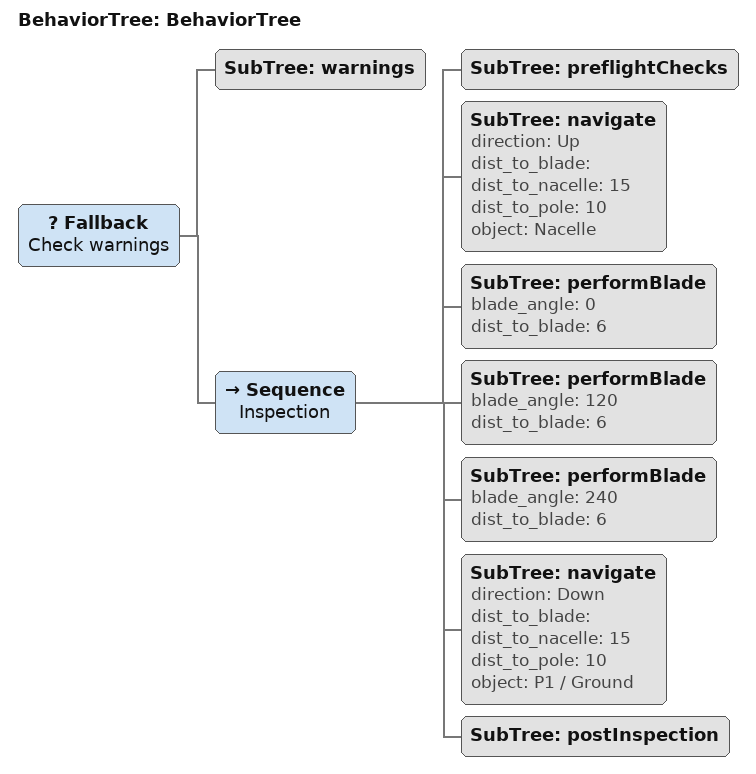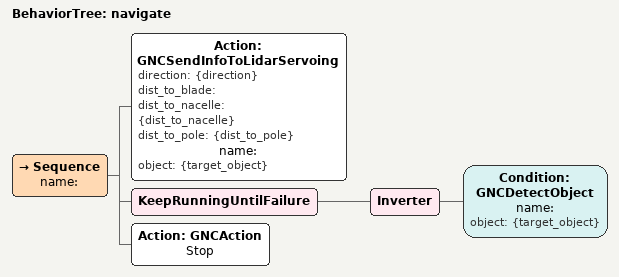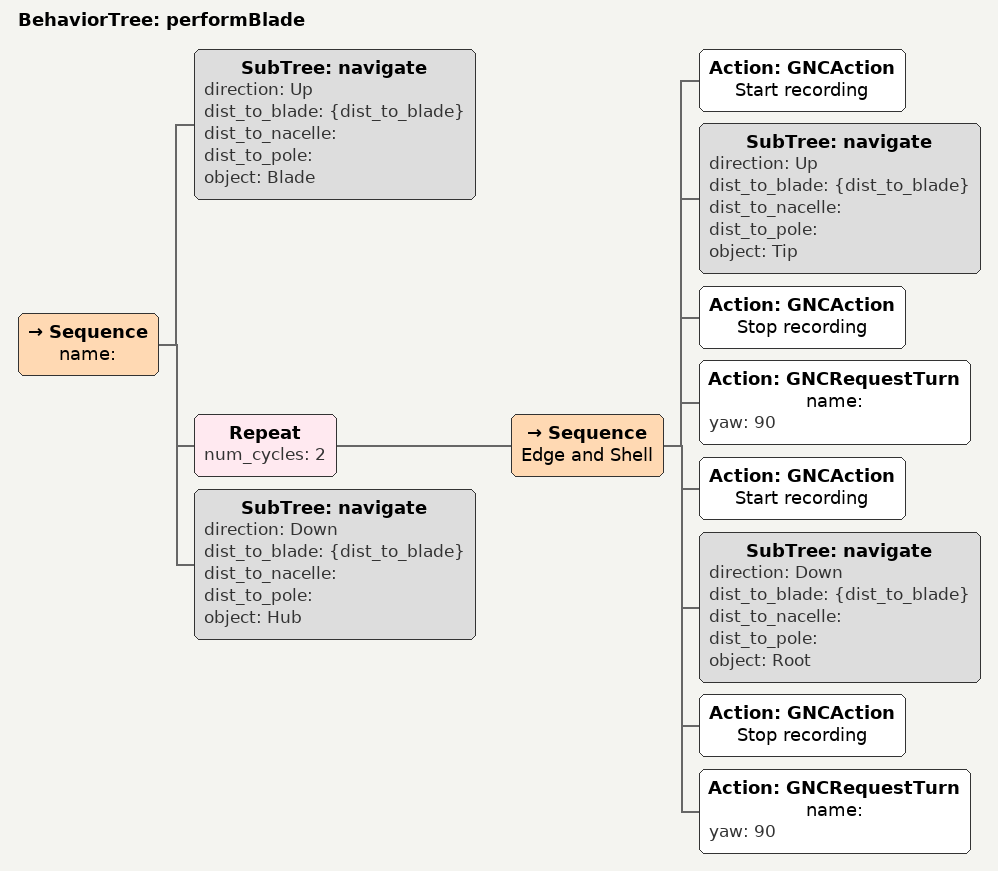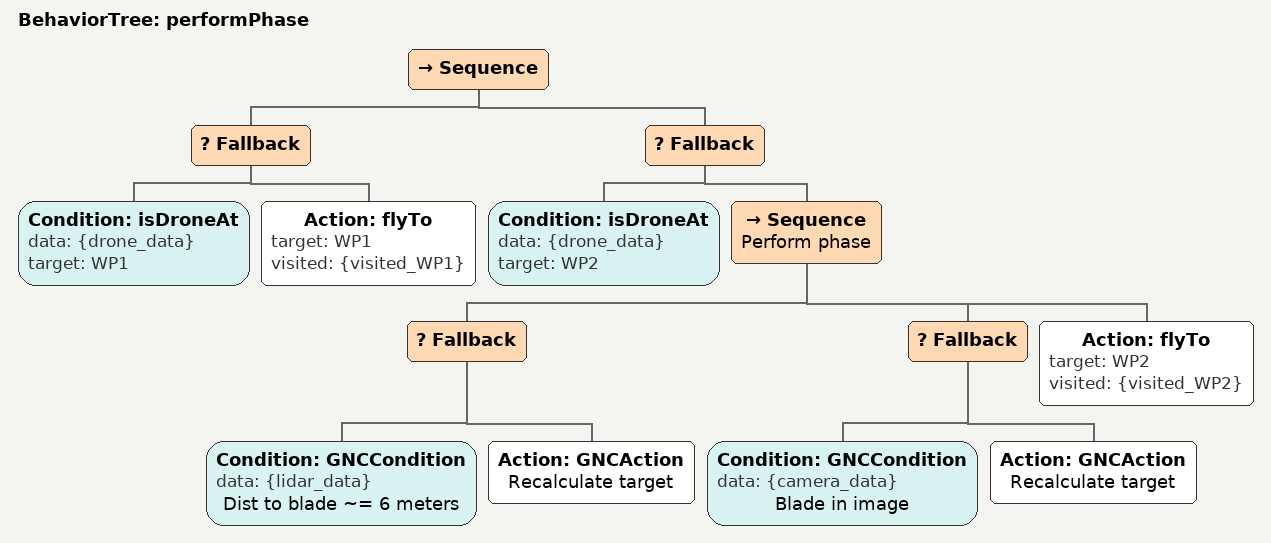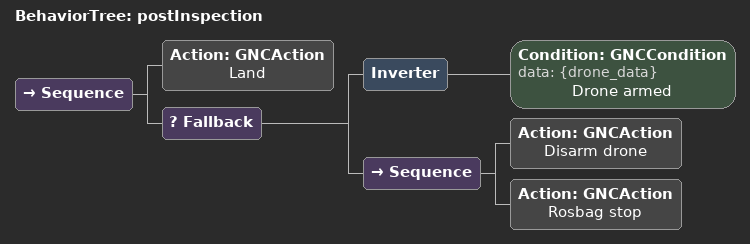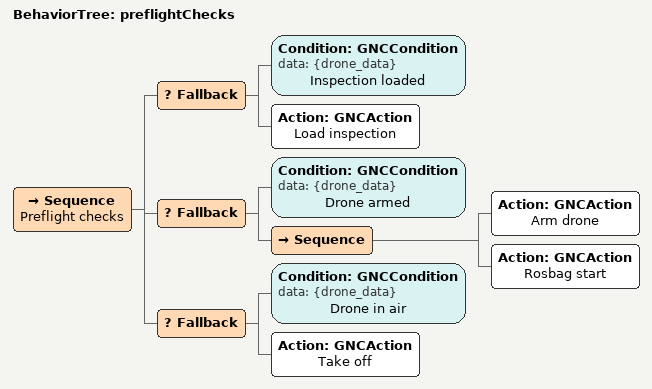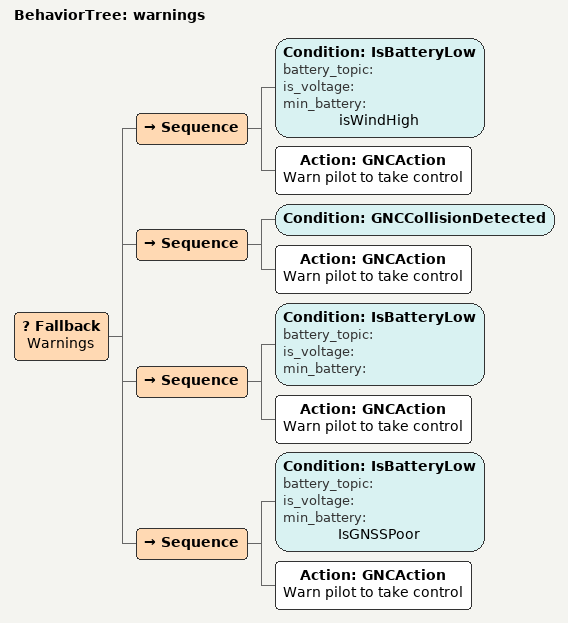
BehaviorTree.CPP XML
<?xml version="1.0"?>
<root main_tree_to_execute="BehaviorTree">
    <BehaviorTree ID="BehaviorTree">
        <Fallback name="Check warnings">
            <SubTree ID="warnings"/>
            <Sequence name="Inspection">
                <SubTree ID="preflightChecks"/>
                <SubTree ID="navigate" direction="Up" dist_to_blade="" dist_to_nacelle="15" dist_to_pole="10" object="Nacelle"/>
                <SubTree ID="performBlade" blade_angle="0" dist_to_blade="6"/>
                <SubTree ID="performBlade" blade_angle="120" dist_to_blade="6"/>
                <SubTree ID="performBlade" blade_angle="240" dist_to_blade="6"/>
                <SubTree ID="navigate" direction="Down" dist_to_blade="" dist_to_nacelle="15" dist_to_pole="10" object="P1 / Ground"/>
                <SubTree ID="postInspection"/>
            </Sequence>
        </Fallback>
    </BehaviorTree>
    <BehaviorTree ID="navigate">
        <Sequence name="">
            <Action ID="GNCSendInfoToLidarServoing" direction="{direction}" dist_to_blade="" dist_to_nacelle="{dist_to_nacelle}" dist_to_pole="{dist_to_pole}" name="" object="{target_object}"/>
            <KeepRunningUntilFailure>
                <Inverter>
                    <Condition ID="GNCDetectObject" name="" object="{target_object}"/>
                </Inverter>
            </KeepRunningUntilFailure>
            <Action ID="GNCAction" name="Stop"/>
        </Sequence>
    </BehaviorTree>
    <BehaviorTree ID="performBlade">
        <Sequence name="">
            <SubTree ID="navigate" direction="Up" dist_to_blade="{dist_to_blade}" dist_to_nacelle="" dist_to_pole="" object="Blade"/>
            <Repeat num_cycles="2">
                <Sequence name="Edge and Shell">
                    <Action ID="GNCAction" name="Start recording"/>
                    <SubTree ID="navigate" direction="Up" dist_to_blade="{dist_to_blade}" dist_to_nacelle="" dist_to_pole="" object="Tip"/>
                    <Action ID="GNCAction" name="Stop recording"/>
                    <Action ID="GNCRequestTurn" name="" yaw="90"/>
                    <Action ID="GNCAction" name="Start recording"/>
                    <SubTree ID="navigate" direction="Down" dist_to_blade="{dist_to_blade}" dist_to_nacelle="" dist_to_pole="" object="Root"/>
                    <Action ID="GNCAction" name="Stop recording"/>
                    <Action ID="GNCRequestTurn" name="" yaw="90"/>
                </Sequence>
            </Repeat>
            <SubTree ID="navigate" direction="Down" dist_to_blade="{dist_to_blade}" dist_to_nacelle="" dist_to_pole="" object="Hub"/>
        </Sequence>
    </BehaviorTree>
    <BehaviorTree ID="performPhase">
        <Sequence>
            <Fallback>
                <Condition ID="isDroneAt" data="{drone_data}" target="WP1"/>
                <Action ID="flyTo" target="WP1" visited="{visited_WP1}"/>
            </Fallback>
            <Fallback>
                <Condition ID="isDroneAt" data="{drone_data}" target="WP2"/>
                <Sequence name="Perform phase">
                    <Fallback>
                        <Condition ID="GNCCondition" data="{lidar_data}" name="Dist to blade ~= 6 meters"/>
                        <Action ID="GNCAction" name="Recalculate target"/>
                    </Fallback>
                    <Fallback>
                        <Condition ID="GNCCondition" data="{camera_data}" name="Blade in image"/>
                        <Action ID="GNCAction" name="Recalculate target"/>
                    </Fallback>
                    <Action ID="flyTo" target="WP2" visited="{visited_WP2}"/>
                </Sequence>
            </Fallback>
        </Sequence>
    </BehaviorTree>
    <BehaviorTree ID="postInspection">
        <Sequence>
            <Action ID="GNCAction" name="Land"/>
            <Fallback>
                <Inverter>
                    <Condition ID="GNCCondition" data="{drone_data}" name="Drone armed"/>
                </Inverter>
                <Sequence>
                    <Action ID="GNCAction" name="Disarm drone"/>
                    <Action ID="GNCAction" name="Rosbag stop"/>
                </Sequence>
            </Fallback>
        </Sequence>
    </BehaviorTree>
    <BehaviorTree ID="preflightChecks">
        <Sequence name="Preflight checks">
            <Fallback>
                <Condition ID="GNCCondition" data="{drone_data}" name="Inspection loaded"/>
                <Action ID="GNCAction" name="Load inspection"/>
            </Fallback>
            <Fallback>
                <Condition ID="GNCCondition" data="{drone_data}" name="Drone armed"/>
                <Sequence>
                    <Action ID="GNCAction" name="Arm drone"/>
                    <Action ID="GNCAction" name="Rosbag start"/>
                </Sequence>
            </Fallback>
            <Fallback>
                <Condition ID="GNCCondition" data="{drone_data}" name="Drone in air"/>
                <Action ID="GNCAction" name="Take off"/>
            </Fallback>
        </Sequence>
    </BehaviorTree>
    <BehaviorTree ID="warnings">
        <Fallback name="Warnings">
            <Sequence>
                <Condition ID="IsBatteryLow" battery_topic="" is_voltage="" min_battery="" name="isWindHigh"/>
                <Action ID="GNCAction" name="Warn pilot to take control"/>
            </Sequence>
            <Sequence>
                <Condition ID="GNCCollisionDetected"/>
                <Action ID="GNCAction" name="Warn pilot to take control"/>
            </Sequence>
            <Sequence>
                <Condition ID="IsBatteryLow" battery_topic="" is_voltage="" min_battery=""/>
                <Action ID="GNCAction" name="Warn pilot to take control"/>
            </Sequence>
            <Sequence>
                <Condition ID="IsBatteryLow" battery_topic="" is_voltage="" min_battery="" name="IsGNSSPoor"/>
                <Action ID="GNCAction" name="Warn pilot to take control"/>
            </Sequence>
        </Fallback>
    </BehaviorTree>
</root>
